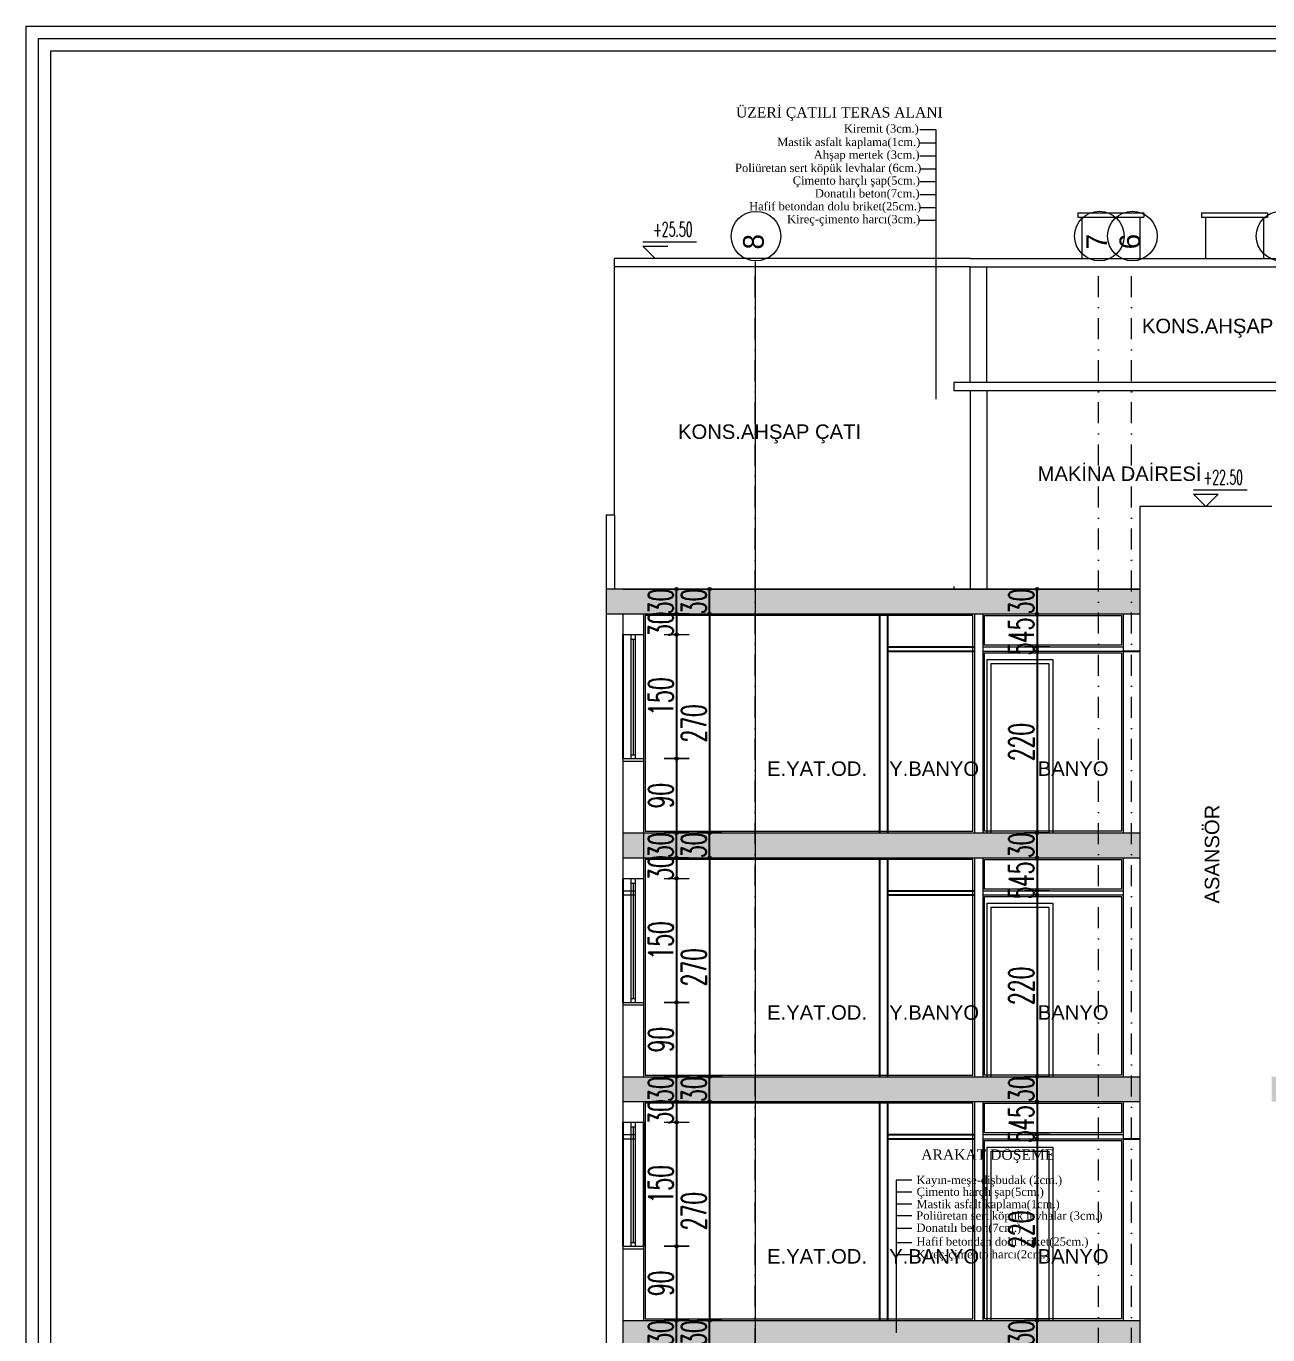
# Model space of a CAD drawing. Header units: millimetres. Extents: x -16104 to 67872, y -88009 to 12107.
# Drawn here: x 42725 to 44227, y 10524 to 12107 of the extents above; entities that cross this region are included whole.
import ezdxf

# ---------------------------------------------------------------- set-up
doc = ezdxf.new("R2010")
doc.units = ezdxf.units.MM
doc.linetypes.add('DASHDOTX2', pattern=[50.8, 25.4, -12.7, 0, -12.7])
doc.layers.get('0').update_dxf_attribs({"color": 241})
doc.layers.add('c05', color=32, linetype='Continuous', lineweight=13)
doc.layers.add('TARAMA', color=8, linetype='Continuous', lineweight=15)
doc.styles.add('DIM', font='Txttw.shx', dxfattribs={"width": 0.6})
doc.styles.add('OLCU', font='simplex.shx', dxfattribs={"width": 0.6, "height": 1400})
doc.styles.add('ÖLÇÜ', font='times.ttf', dxfattribs={"height": 15})
doc.dimstyles.new('50', dxfattribs={"dimscale": 0, "dimtxt": 30, "dimasz": 1, "dimexe": 0, "dimexo": 2, "dimgap": 4, "dimtad": 1, "dimdec": 0, "dimzin": 0, "dimdsep": 46, "dimtxsty": 'DIM', "dimblk1": 'DOT', "dimblk2": 'DOT', "dimsah": 1, "dimcen": 1.5, "dimdle": 3, "dimse1": 1, "dimse2": 1, "dimclrd": 256, "dimclre": 9, "dimclrt": 256, "dimadec": 0, "dimazin": 0, "dimtfac": 0.24, "dimtdec": 0, "dimtix": 1, "dimtmove": 2, "dimatfit": 3, "dimldrblk": 'DOT', "dimfxl": 0, "dimtolj": 1, "dimtzin": 15, "dimarcsym": 0})
pattern_1 = [(45, (0, 0), (-4.4901281, 4.4901281), []), (45, (4.49, 0), (-4.4901281, 4.4901281), [7.9375, -1.5875, 0, -1.5875])]

# ---------------------------------------------------------------- blocks, each defined once
blk = doc.blocks.new('DOT')
for p, q in [((-2, 0), (0, 0)), ((0, 15), (0, -15)), ((2, 0), (0, 0))]:
    blk.add_line(p, q)
blk.add_circle((0, 0), 2)
blk = doc.blocks.new('*D310')
at = {"layer": 'Defpoints', "color": 0, "transparency": 16777216}
for p in [(43511.4, 11426.1), (43511.4, 11426.1), (43511.4, 11396.1)]:
    blk.add_point(p, dxfattribs=at)
at = {"layer": 'TARAMA', "lineweight": -2, "transparency": 16777216}
for p, q in [((43511.4, 11427.1), (43511.4, 11428.1)), ((43511.4, 11396.1), (43511.4, 11426.1)), ((43511.4, 11395.1), (43511.4, 11394.1))]:
    blk.add_line(p, q, dxfattribs=at)
for p, rotation in [((43511.4, 11426.1), 270), ((43511.4, 11396.1), 90)]:
    blk.add_blockref('DOT', p, dxfattribs=dict(at, rotation=rotation))
at = {"layer": 'TARAMA', "transparency": 16777216, "insert": (43492.4, 11411.1), "char_height": 30, "attachment_point": 5, "rotation": 90, "style": 'DIM'}
blk.add_mtext('\\A1;30', dxfattribs=at)
blk = doc.blocks.new('*D311')
at = {"layer": 'Defpoints', "color": 0, "transparency": 16777216}
for p in [(43471.4, 11371.1), (43471.4, 11221.1), (43511.6, 11221.1)]:
    blk.add_point(p, dxfattribs=at)
at = {"layer": 'TARAMA', "lineweight": -2, "transparency": 16777216}
blk.add_line((43511.6, 11370.1), (43511.6, 11222.1), dxfattribs=at)
for p, rotation in [((43511.6, 11371.1), 90), ((43511.6, 11221.1), 270)]:
    blk.add_blockref('DOT', p, dxfattribs=dict(at, rotation=rotation))
at = {"layer": 'TARAMA', "transparency": 16777216, "insert": (43492.6, 11296.1), "char_height": 30, "attachment_point": 5, "rotation": 90, "style": 'DIM'}
blk.add_mtext('\\A1;150', dxfattribs=at)
blk = doc.blocks.new('*D312')
at = {"layer": 'Defpoints', "color": 0, "transparency": 16777216}
for p in [(43511.4, 11396.1), (43511.4, 11371.1), (43511.6, 11371.1)]:
    blk.add_point(p, dxfattribs=at)
at = {"layer": 'TARAMA', "lineweight": -2, "transparency": 16777216}
for p, q in [((43511.4, 11397.1), (43511.4, 11398.1)), ((43511.4, 11396.1), (43511.4, 11371.1)), ((43511.4, 11370.1), (43511.4, 11369.1))]:
    blk.add_line(p, q, dxfattribs=at)
for p, rotation in [((43511.4, 11396.1), 270), ((43511.4, 11371.1), 90)]:
    blk.add_blockref('DOT', p, dxfattribs=dict(at, rotation=rotation))
at = {"layer": 'TARAMA', "transparency": 16777216, "insert": (43492.4, 11383.6), "char_height": 30, "attachment_point": 5, "rotation": 90, "style": 'DIM'}
blk.add_mtext('\\A1;30', dxfattribs=at)
blk = doc.blocks.new('*D313')
at = {"layer": 'Defpoints', "color": 0, "transparency": 16777216}
for p in [(43511.6, 11221.1), (43511.6, 11131.1), (43511.6, 11131.1)]:
    blk.add_point(p, dxfattribs=at)
at = {"layer": 'TARAMA', "lineweight": -2, "transparency": 16777216}
blk.add_line((43511.6, 11220.1), (43511.6, 11132.1), dxfattribs=at)
for p, rotation in [((43511.6, 11221.1), 90), ((43511.6, 11131.1), 270)]:
    blk.add_blockref('DOT', p, dxfattribs=dict(at, rotation=rotation))
at = {"layer": 'TARAMA', "transparency": 16777216, "insert": (43492.6, 11176.1), "char_height": 30, "attachment_point": 5, "rotation": 90, "style": 'DIM'}
blk.add_mtext('\\A1;90', dxfattribs=at)
blk = doc.blocks.new('*D882')
at = {"layer": 'Defpoints', "color": 0, "transparency": 16777216}
for p in [(43881.8, 11426.1), (43947.5, 11426.1), (43881.8, 11396.1)]:
    blk.add_point(p, dxfattribs=at)
at = {"layer": 'TARAMA', "lineweight": -2, "transparency": 16777216}
for p, q in [((43947.5, 11427.1), (43947.5, 11428.1)), ((43947.5, 11396.1), (43947.5, 11426.1)), ((43947.5, 11395.1), (43947.5, 11394.1))]:
    blk.add_line(p, q, dxfattribs=at)
for p, rotation in [((43947.5, 11426.1), 270), ((43947.5, 11396.1), 90)]:
    blk.add_blockref('DOT', p, dxfattribs=dict(at, rotation=rotation))
at = {"layer": 'TARAMA', "transparency": 16777216, "insert": (43928.5, 11411.1), "char_height": 30, "attachment_point": 5, "rotation": 90, "style": 'DIM'}
blk.add_mtext('\\A1;30', dxfattribs=at)
blk = doc.blocks.new('*D314')
at = {"layer": 'Defpoints', "color": 0, "transparency": 16777216}
for p in [(43947.5, 11396.1), (43947.5, 11356.1), (43947.5, 11356.1)]:
    blk.add_point(p, dxfattribs=at)
at = {"layer": 'TARAMA', "lineweight": -2, "transparency": 16777216}
blk.add_line((43947.5, 11395.1), (43947.5, 11357.1), dxfattribs=at)
for p, rotation in [((43947.5, 11396.1), 90), ((43947.5, 11356.1), 270)]:
    blk.add_blockref('DOT', p, dxfattribs=dict(at, rotation=rotation))
at = {"layer": 'TARAMA', "transparency": 16777216, "insert": (43928.5, 11376.1), "char_height": 30, "attachment_point": 5, "rotation": 90, "style": 'DIM'}
blk.add_mtext('\\A1;45', dxfattribs=at)
blk = doc.blocks.new('*D315')
at = {"layer": 'Defpoints', "color": 0, "transparency": 16777216}
for p in [(43947.5, 11356.1), (43947.5, 11351.1), (43947.5, 11351.1)]:
    blk.add_point(p, dxfattribs=at)
at = {"layer": 'TARAMA', "lineweight": -2, "transparency": 16777216}
for p, q in [((43947.5, 11357.1), (43947.5, 11358.1)), ((43947.5, 11356.1), (43947.5, 11351.1)), ((43947.5, 11350.1), (43947.5, 11349.1))]:
    blk.add_line(p, q, dxfattribs=at)
for p, rotation in [((43947.5, 11356.1), 270), ((43947.5, 11351.1), 90)]:
    blk.add_blockref('DOT', p, dxfattribs=dict(at, rotation=rotation))
at = {"layer": 'TARAMA', "transparency": 16777216, "insert": (43928.5, 11353.6), "char_height": 30, "attachment_point": 5, "rotation": 90, "style": 'DIM'}
blk.add_mtext('\\A1;5', dxfattribs=at)
blk = doc.blocks.new('*D316')
at = {"layer": 'Defpoints', "color": 0, "transparency": 16777216}
for p in [(43947.5, 11351.1), (43947.5, 11131.1), (43947.5, 11131.1)]:
    blk.add_point(p, dxfattribs=at)
at = {"layer": 'TARAMA', "lineweight": -2, "transparency": 16777216}
blk.add_line((43947.5, 11350.1), (43947.5, 11132.1), dxfattribs=at)
for p, rotation in [((43947.5, 11351.1), 90), ((43947.5, 11131.1), 270)]:
    blk.add_blockref('DOT', p, dxfattribs=dict(at, rotation=rotation))
at = {"layer": 'TARAMA', "transparency": 16777216, "insert": (43928.5, 11241.1), "char_height": 30, "attachment_point": 5, "rotation": 90, "style": 'DIM'}
blk.add_mtext('\\A1;220', dxfattribs=at)
blk = doc.blocks.new('*D318')
at = {"layer": 'Defpoints', "color": 0, "transparency": 16777216}
for p in [(43511.4, 11131.1), (43511.4, 11131.1), (43511.4, 11101.1)]:
    blk.add_point(p, dxfattribs=at)
at = {"layer": 'TARAMA', "lineweight": -2, "transparency": 16777216}
for p, q in [((43511.4, 11132.1), (43511.4, 11133.1)), ((43511.4, 11101.1), (43511.4, 11131.1)), ((43511.4, 11100.1), (43511.4, 11099.1))]:
    blk.add_line(p, q, dxfattribs=at)
for p, rotation in [((43511.4, 11131.1), 270), ((43511.4, 11101.1), 90)]:
    blk.add_blockref('DOT', p, dxfattribs=dict(at, rotation=rotation))
at = {"layer": 'TARAMA', "transparency": 16777216, "insert": (43492.4, 11116.1), "char_height": 30, "attachment_point": 5, "rotation": 90, "style": 'DIM'}
blk.add_mtext('\\A1;30', dxfattribs=at)
blk = doc.blocks.new('*D319')
at = {"layer": 'Defpoints', "color": 0, "transparency": 16777216}
for p in [(43471.4, 11076.1), (43471.4, 10926.1), (43511.6, 10926.1)]:
    blk.add_point(p, dxfattribs=at)
at = {"layer": 'TARAMA', "lineweight": -2, "transparency": 16777216}
blk.add_line((43511.6, 11075.1), (43511.6, 10927.1), dxfattribs=at)
for p, rotation in [((43511.6, 11076.1), 90), ((43511.6, 10926.1), 270)]:
    blk.add_blockref('DOT', p, dxfattribs=dict(at, rotation=rotation))
at = {"layer": 'TARAMA', "transparency": 16777216, "insert": (43492.6, 11001.1), "char_height": 30, "attachment_point": 5, "rotation": 90, "style": 'DIM'}
blk.add_mtext('\\A1;150', dxfattribs=at)
blk = doc.blocks.new('*D320')
at = {"layer": 'Defpoints', "color": 0, "transparency": 16777216}
for p in [(43511.4, 11101.1), (43511.4, 11076.1), (43511.6, 11076.1)]:
    blk.add_point(p, dxfattribs=at)
at = {"layer": 'TARAMA', "lineweight": -2, "transparency": 16777216}
for p, q in [((43511.4, 11102.1), (43511.4, 11103.1)), ((43511.4, 11101.1), (43511.4, 11076.1)), ((43511.4, 11075.1), (43511.4, 11074.1))]:
    blk.add_line(p, q, dxfattribs=at)
for p, rotation in [((43511.4, 11101.1), 270), ((43511.4, 11076.1), 90)]:
    blk.add_blockref('DOT', p, dxfattribs=dict(at, rotation=rotation))
at = {"layer": 'TARAMA', "transparency": 16777216, "insert": (43492.4, 11088.6), "char_height": 30, "attachment_point": 5, "rotation": 90, "style": 'DIM'}
blk.add_mtext('\\A1;30', dxfattribs=at)
blk = doc.blocks.new('*D321')
at = {"layer": 'Defpoints', "color": 0, "transparency": 16777216}
for p in [(43511.6, 10926.1), (43511.6, 10836.1), (43511.6, 10836.1)]:
    blk.add_point(p, dxfattribs=at)
at = {"layer": 'TARAMA', "lineweight": -2, "transparency": 16777216}
blk.add_line((43511.6, 10925.1), (43511.6, 10837.1), dxfattribs=at)
for p, rotation in [((43511.6, 10926.1), 90), ((43511.6, 10836.1), 270)]:
    blk.add_blockref('DOT', p, dxfattribs=dict(at, rotation=rotation))
at = {"layer": 'TARAMA', "transparency": 16777216, "insert": (43492.6, 10881.1), "char_height": 30, "attachment_point": 5, "rotation": 90, "style": 'DIM'}
blk.add_mtext('\\A1;90', dxfattribs=at)
blk = doc.blocks.new('*D322')
at = {"layer": 'Defpoints', "color": 0, "transparency": 16777216}
for p in [(43881.8, 11131.1), (43947.5, 11131.1), (43881.8, 11101.1)]:
    blk.add_point(p, dxfattribs=at)
at = {"layer": 'TARAMA', "lineweight": -2, "transparency": 16777216}
for p, q in [((43947.5, 11132.1), (43947.5, 11133.1)), ((43947.5, 11101.1), (43947.5, 11131.1)), ((43947.5, 11100.1), (43947.5, 11099.1))]:
    blk.add_line(p, q, dxfattribs=at)
for p, rotation in [((43947.5, 11131.1), 270), ((43947.5, 11101.1), 90)]:
    blk.add_blockref('DOT', p, dxfattribs=dict(at, rotation=rotation))
at = {"layer": 'TARAMA', "transparency": 16777216, "insert": (43928.5, 11116.1), "char_height": 30, "attachment_point": 5, "rotation": 90, "style": 'DIM'}
blk.add_mtext('\\A1;30', dxfattribs=at)
blk = doc.blocks.new('*D323')
at = {"layer": 'Defpoints', "color": 0, "transparency": 16777216}
for p in [(43947.5, 11101.1), (43947.5, 11061.1), (43947.5, 11061.1)]:
    blk.add_point(p, dxfattribs=at)
at = {"layer": 'TARAMA', "lineweight": -2, "transparency": 16777216}
blk.add_line((43947.5, 11100.1), (43947.5, 11062.1), dxfattribs=at)
for p, rotation in [((43947.5, 11101.1), 90), ((43947.5, 11061.1), 270)]:
    blk.add_blockref('DOT', p, dxfattribs=dict(at, rotation=rotation))
at = {"layer": 'TARAMA', "transparency": 16777216, "insert": (43928.5, 11081.1), "char_height": 30, "attachment_point": 5, "rotation": 90, "style": 'DIM'}
blk.add_mtext('\\A1;45', dxfattribs=at)
blk = doc.blocks.new('*D324')
at = {"layer": 'Defpoints', "color": 0, "transparency": 16777216}
for p in [(43947.5, 11061.1), (43947.5, 11056.1), (43947.5, 11056.1)]:
    blk.add_point(p, dxfattribs=at)
at = {"layer": 'TARAMA', "lineweight": -2, "transparency": 16777216}
for p, q in [((43947.5, 11062.1), (43947.5, 11063.1)), ((43947.5, 11061.1), (43947.5, 11056.1)), ((43947.5, 11055.1), (43947.5, 11054.1))]:
    blk.add_line(p, q, dxfattribs=at)
for p, rotation in [((43947.5, 11061.1), 270), ((43947.5, 11056.1), 90)]:
    blk.add_blockref('DOT', p, dxfattribs=dict(at, rotation=rotation))
at = {"layer": 'TARAMA', "transparency": 16777216, "insert": (43928.5, 11058.6), "char_height": 30, "attachment_point": 5, "rotation": 90, "style": 'DIM'}
blk.add_mtext('\\A1;5', dxfattribs=at)
blk = doc.blocks.new('*D325')
at = {"layer": 'Defpoints', "color": 0, "transparency": 16777216}
for p in [(43947.5, 11056.1), (43947.5, 10836.1), (43947.5, 10836.1)]:
    blk.add_point(p, dxfattribs=at)
at = {"layer": 'TARAMA', "lineweight": -2, "transparency": 16777216}
blk.add_line((43947.5, 11055.1), (43947.5, 10837.1), dxfattribs=at)
for p, rotation in [((43947.5, 11056.1), 90), ((43947.5, 10836.1), 270)]:
    blk.add_blockref('DOT', p, dxfattribs=dict(at, rotation=rotation))
at = {"layer": 'TARAMA', "transparency": 16777216, "insert": (43928.5, 10946.1), "char_height": 30, "attachment_point": 5, "rotation": 90, "style": 'DIM'}
blk.add_mtext('\\A1;220', dxfattribs=at)
blk = doc.blocks.new('*D332')
at = {"layer": 'Defpoints', "color": 0, "transparency": 16777216}
for p in [(43511.4, 10836.1), (43511.4, 10836.1), (43511.4, 10806.1)]:
    blk.add_point(p, dxfattribs=at)
at = {"layer": 'TARAMA', "lineweight": -2, "transparency": 16777216}
for p, q in [((43511.4, 10837.1), (43511.4, 10838.1)), ((43511.4, 10806.1), (43511.4, 10836.1)), ((43511.4, 10805.1), (43511.4, 10804.1))]:
    blk.add_line(p, q, dxfattribs=at)
for p, rotation in [((43511.4, 10836.1), 270), ((43511.4, 10806.1), 90)]:
    blk.add_blockref('DOT', p, dxfattribs=dict(at, rotation=rotation))
at = {"layer": 'TARAMA', "transparency": 16777216, "insert": (43492.4, 10821.1), "char_height": 30, "attachment_point": 5, "rotation": 90, "style": 'DIM'}
blk.add_mtext('\\A1;30', dxfattribs=at)
blk = doc.blocks.new('*D333')
at = {"layer": 'Defpoints', "color": 0, "transparency": 16777216}
for p in [(43471.4, 10781.1), (43471.4, 10631.1), (43511.6, 10631.1)]:
    blk.add_point(p, dxfattribs=at)
at = {"layer": 'TARAMA', "lineweight": -2, "transparency": 16777216}
blk.add_line((43511.6, 10780.1), (43511.6, 10632.1), dxfattribs=at)
for p, rotation in [((43511.6, 10781.1), 90), ((43511.6, 10631.1), 270)]:
    blk.add_blockref('DOT', p, dxfattribs=dict(at, rotation=rotation))
at = {"layer": 'TARAMA', "transparency": 16777216, "insert": (43492.6, 10706.1), "char_height": 30, "attachment_point": 5, "rotation": 90, "style": 'DIM'}
blk.add_mtext('\\A1;150', dxfattribs=at)
blk = doc.blocks.new('*D334')
at = {"layer": 'Defpoints', "color": 0, "transparency": 16777216}
for p in [(43511.4, 10806.1), (43511.4, 10781.1), (43511.6, 10781.1)]:
    blk.add_point(p, dxfattribs=at)
at = {"layer": 'TARAMA', "lineweight": -2, "transparency": 16777216}
for p, q in [((43511.4, 10807.1), (43511.4, 10808.1)), ((43511.4, 10806.1), (43511.4, 10781.1)), ((43511.4, 10780.1), (43511.4, 10779.1))]:
    blk.add_line(p, q, dxfattribs=at)
for p, rotation in [((43511.4, 10806.1), 270), ((43511.4, 10781.1), 90)]:
    blk.add_blockref('DOT', p, dxfattribs=dict(at, rotation=rotation))
at = {"layer": 'TARAMA', "transparency": 16777216, "insert": (43492.4, 10793.6), "char_height": 30, "attachment_point": 5, "rotation": 90, "style": 'DIM'}
blk.add_mtext('\\A1;30', dxfattribs=at)
blk = doc.blocks.new('*D335')
at = {"layer": 'Defpoints', "color": 0, "transparency": 16777216}
for p in [(43511.6, 10631.1), (43511.6, 10541.1), (43511.6, 10541.1)]:
    blk.add_point(p, dxfattribs=at)
at = {"layer": 'TARAMA', "lineweight": -2, "transparency": 16777216}
blk.add_line((43511.6, 10630.1), (43511.6, 10542.1), dxfattribs=at)
for p, rotation in [((43511.6, 10631.1), 90), ((43511.6, 10541.1), 270)]:
    blk.add_blockref('DOT', p, dxfattribs=dict(at, rotation=rotation))
at = {"layer": 'TARAMA', "transparency": 16777216, "insert": (43492.6, 10586.1), "char_height": 30, "attachment_point": 5, "rotation": 90, "style": 'DIM'}
blk.add_mtext('\\A1;90', dxfattribs=at)
blk = doc.blocks.new('*D336')
at = {"layer": 'Defpoints', "color": 0, "transparency": 16777216}
for p in [(43881.8, 10836.1), (43947.5, 10836.1), (43881.8, 10806.1)]:
    blk.add_point(p, dxfattribs=at)
at = {"layer": 'TARAMA', "lineweight": -2, "transparency": 16777216}
for p, q in [((43947.5, 10837.1), (43947.5, 10838.1)), ((43947.5, 10806.1), (43947.5, 10836.1)), ((43947.5, 10805.1), (43947.5, 10804.1))]:
    blk.add_line(p, q, dxfattribs=at)
for p, rotation in [((43947.5, 10836.1), 270), ((43947.5, 10806.1), 90)]:
    blk.add_blockref('DOT', p, dxfattribs=dict(at, rotation=rotation))
at = {"layer": 'TARAMA', "transparency": 16777216, "insert": (43928.5, 10821.1), "char_height": 30, "attachment_point": 5, "rotation": 90, "style": 'DIM'}
blk.add_mtext('\\A1;30', dxfattribs=at)
blk = doc.blocks.new('*D337')
at = {"layer": 'Defpoints', "color": 0, "transparency": 16777216}
for p in [(43947.5, 10806.1), (43947.5, 10766.1), (43947.5, 10766.1)]:
    blk.add_point(p, dxfattribs=at)
at = {"layer": 'TARAMA', "lineweight": -2, "transparency": 16777216}
blk.add_line((43947.5, 10805.1), (43947.5, 10767.1), dxfattribs=at)
for p, rotation in [((43947.5, 10806.1), 90), ((43947.5, 10766.1), 270)]:
    blk.add_blockref('DOT', p, dxfattribs=dict(at, rotation=rotation))
at = {"layer": 'TARAMA', "transparency": 16777216, "insert": (43928.5, 10786.1), "char_height": 30, "attachment_point": 5, "rotation": 90, "style": 'DIM'}
blk.add_mtext('\\A1;45', dxfattribs=at)
blk = doc.blocks.new('*D338')
at = {"layer": 'Defpoints', "color": 0, "transparency": 16777216}
for p in [(43947.5, 10766.1), (43947.5, 10761.1), (43947.5, 10761.1)]:
    blk.add_point(p, dxfattribs=at)
at = {"layer": 'TARAMA', "lineweight": -2, "transparency": 16777216}
for p, q in [((43947.5, 10767.1), (43947.5, 10768.1)), ((43947.5, 10766.1), (43947.5, 10761.1)), ((43947.5, 10760.1), (43947.5, 10759.1))]:
    blk.add_line(p, q, dxfattribs=at)
for p, rotation in [((43947.5, 10766.1), 270), ((43947.5, 10761.1), 90)]:
    blk.add_blockref('DOT', p, dxfattribs=dict(at, rotation=rotation))
at = {"layer": 'TARAMA', "transparency": 16777216, "insert": (43928.5, 10763.6), "char_height": 30, "attachment_point": 5, "rotation": 90, "style": 'DIM'}
blk.add_mtext('\\A1;5', dxfattribs=at)
blk = doc.blocks.new('*D339')
at = {"layer": 'Defpoints', "color": 0, "transparency": 16777216}
for p in [(43947.5, 10761.1), (43947.5, 10541.1), (43947.5, 10541.1)]:
    blk.add_point(p, dxfattribs=at)
at = {"layer": 'TARAMA', "lineweight": -2, "transparency": 16777216}
blk.add_line((43947.5, 10760.1), (43947.5, 10542.1), dxfattribs=at)
for p, rotation in [((43947.5, 10761.1), 90), ((43947.5, 10541.1), 270)]:
    blk.add_blockref('DOT', p, dxfattribs=dict(at, rotation=rotation))
at = {"layer": 'TARAMA', "transparency": 16777216, "insert": (43928.5, 10651.1), "char_height": 30, "attachment_point": 5, "rotation": 90, "style": 'DIM'}
blk.add_mtext('\\A1;220', dxfattribs=at)
blk = doc.blocks.new('*D346')
at = {"layer": 'Defpoints', "color": 0, "transparency": 16777216}
for p in [(43511.4, 10541.1), (43511.4, 10541.1), (43511.4, 10511.1)]:
    blk.add_point(p, dxfattribs=at)
at = {"layer": 'TARAMA', "lineweight": -2, "transparency": 16777216}
for p, q in [((43511.4, 10542.1), (43511.4, 10543.1)), ((43511.4, 10511.1), (43511.4, 10541.1)), ((43511.4, 10510.1), (43511.4, 10509.1))]:
    blk.add_line(p, q, dxfattribs=at)
for p, rotation in [((43511.4, 10541.1), 270), ((43511.4, 10511.1), 90)]:
    blk.add_blockref('DOT', p, dxfattribs=dict(at, rotation=rotation))
at = {"layer": 'TARAMA', "transparency": 16777216, "insert": (43492.4, 10526.1), "char_height": 30, "attachment_point": 5, "rotation": 90, "style": 'DIM'}
blk.add_mtext('\\A1;30', dxfattribs=at)
blk = doc.blocks.new('*D350')
at = {"layer": 'Defpoints', "color": 0, "transparency": 16777216}
for p in [(43881.8, 10541.1), (43947.5, 10541.1), (43881.8, 10511.1)]:
    blk.add_point(p, dxfattribs=at)
at = {"layer": 'TARAMA', "lineweight": -2, "transparency": 16777216}
for p, q in [((43947.5, 10542.1), (43947.5, 10543.1)), ((43947.5, 10511.1), (43947.5, 10541.1)), ((43947.5, 10510.1), (43947.5, 10509.1))]:
    blk.add_line(p, q, dxfattribs=at)
for p, rotation in [((43947.5, 10541.1), 270), ((43947.5, 10511.1), 90)]:
    blk.add_blockref('DOT', p, dxfattribs=dict(at, rotation=rotation))
at = {"layer": 'TARAMA', "transparency": 16777216, "insert": (43928.5, 10526.1), "char_height": 30, "attachment_point": 5, "rotation": 90, "style": 'DIM'}
blk.add_mtext('\\A1;30', dxfattribs=at)
blk = doc.blocks.new('*D908')
at = {"layer": 'Defpoints', "color": 0, "transparency": 16777216}
for p in [(43551.4, 11396.1), (43551.4, 11131.1), (43551.4, 11131.1)]:
    blk.add_point(p, dxfattribs=at)
at = {"layer": 'TARAMA', "lineweight": -2, "transparency": 16777216}
blk.add_line((43551.4, 11395.1), (43551.4, 11132.1), dxfattribs=at)
for p, rotation in [((43551.4, 11396.1), 90), ((43551.4, 11131.1), 270)]:
    blk.add_blockref('DOT', p, dxfattribs=dict(at, rotation=rotation))
at = {"layer": 'TARAMA', "transparency": 16777216, "insert": (43532.4, 11263.6), "char_height": 30, "attachment_point": 5, "rotation": 90, "style": 'DIM'}
blk.add_mtext('\\A1;270', dxfattribs=at)
blk = doc.blocks.new('*D402')
at = {"layer": 'Defpoints', "color": 0, "transparency": 16777216}
for p in [(43551.4, 11426.1), (43551.4, 11426.1), (43551.4, 11396.1)]:
    blk.add_point(p, dxfattribs=at)
at = {"layer": 'TARAMA', "lineweight": -2, "transparency": 16777216}
for p, q in [((43551.4, 11427.1), (43551.4, 11428.1)), ((43551.4, 11396.1), (43551.4, 11426.1)), ((43551.4, 11395.1), (43551.4, 11394.1))]:
    blk.add_line(p, q, dxfattribs=at)
for p, rotation in [((43551.4, 11426.1), 270), ((43551.4, 11396.1), 90)]:
    blk.add_blockref('DOT', p, dxfattribs=dict(at, rotation=rotation))
at = {"layer": 'TARAMA', "transparency": 16777216, "insert": (43532.4, 11411.1), "char_height": 30, "attachment_point": 5, "rotation": 90, "style": 'DIM'}
blk.add_mtext('\\A1;30', dxfattribs=at)
blk = doc.blocks.new('*D403')
at = {"layer": 'Defpoints', "color": 0, "transparency": 16777216}
for p in [(43551.4, 11101.1), (43551.4, 10836.1), (43551.4, 10836.1)]:
    blk.add_point(p, dxfattribs=at)
at = {"layer": 'TARAMA', "lineweight": -2, "transparency": 16777216}
blk.add_line((43551.4, 11100.1), (43551.4, 10837.1), dxfattribs=at)
for p, rotation in [((43551.4, 11101.1), 90), ((43551.4, 10836.1), 270)]:
    blk.add_blockref('DOT', p, dxfattribs=dict(at, rotation=rotation))
at = {"layer": 'TARAMA', "transparency": 16777216, "insert": (43532.4, 10968.6), "char_height": 30, "attachment_point": 5, "rotation": 90, "style": 'DIM'}
blk.add_mtext('\\A1;270', dxfattribs=at)
blk = doc.blocks.new('*D405')
at = {"layer": 'Defpoints', "color": 0, "transparency": 16777216}
for p in [(43551.4, 11131.1), (43551.4, 11131.1), (43551.4, 11101.1)]:
    blk.add_point(p, dxfattribs=at)
at = {"layer": 'TARAMA', "lineweight": -2, "transparency": 16777216}
for p, q in [((43551.4, 11132.1), (43551.4, 11133.1)), ((43551.4, 11101.1), (43551.4, 11131.1)), ((43551.4, 11100.1), (43551.4, 11099.1))]:
    blk.add_line(p, q, dxfattribs=at)
for p, rotation in [((43551.4, 11131.1), 270), ((43551.4, 11101.1), 90)]:
    blk.add_blockref('DOT', p, dxfattribs=dict(at, rotation=rotation))
at = {"layer": 'TARAMA', "transparency": 16777216, "insert": (43532.4, 11116.1), "char_height": 30, "attachment_point": 5, "rotation": 90, "style": 'DIM'}
blk.add_mtext('\\A1;30', dxfattribs=at)
blk = doc.blocks.new('*D406')
at = {"layer": 'Defpoints', "color": 0, "transparency": 16777216}
for p in [(43551.4, 10806.1), (43551.4, 10541.1), (43551.4, 10541.1)]:
    blk.add_point(p, dxfattribs=at)
at = {"layer": 'TARAMA', "lineweight": -2, "transparency": 16777216}
blk.add_line((43551.4, 10805.1), (43551.4, 10542.1), dxfattribs=at)
for p, rotation in [((43551.4, 10806.1), 90), ((43551.4, 10541.1), 270)]:
    blk.add_blockref('DOT', p, dxfattribs=dict(at, rotation=rotation))
at = {"layer": 'TARAMA', "transparency": 16777216, "insert": (43532.4, 10673.6), "char_height": 30, "attachment_point": 5, "rotation": 90, "style": 'DIM'}
blk.add_mtext('\\A1;270', dxfattribs=at)
blk = doc.blocks.new('*D408')
at = {"layer": 'Defpoints', "color": 0, "transparency": 16777216}
for p in [(43551.4, 10836.1), (43551.4, 10836.1), (43551.4, 10806.1)]:
    blk.add_point(p, dxfattribs=at)
at = {"layer": 'TARAMA', "lineweight": -2, "transparency": 16777216}
for p, q in [((43551.4, 10837.1), (43551.4, 10838.1)), ((43551.4, 10806.1), (43551.4, 10836.1)), ((43551.4, 10805.1), (43551.4, 10804.1))]:
    blk.add_line(p, q, dxfattribs=at)
for p, rotation in [((43551.4, 10836.1), 270), ((43551.4, 10806.1), 90)]:
    blk.add_blockref('DOT', p, dxfattribs=dict(at, rotation=rotation))
at = {"layer": 'TARAMA', "transparency": 16777216, "insert": (43532.4, 10821.1), "char_height": 30, "attachment_point": 5, "rotation": 90, "style": 'DIM'}
blk.add_mtext('\\A1;30', dxfattribs=at)
blk = doc.blocks.new('*D411')
at = {"layer": 'Defpoints', "color": 0, "transparency": 16777216}
for p in [(43551.4, 10541.1), (43551.4, 10541.1), (43551.4, 10511.1)]:
    blk.add_point(p, dxfattribs=at)
at = {"layer": 'TARAMA', "lineweight": -2, "transparency": 16777216}
for p, q in [((43551.4, 10542.1), (43551.4, 10543.1)), ((43551.4, 10511.1), (43551.4, 10541.1)), ((43551.4, 10510.1), (43551.4, 10509.1))]:
    blk.add_line(p, q, dxfattribs=at)
for p, rotation in [((43551.4, 10541.1), 270), ((43551.4, 10511.1), 90)]:
    blk.add_blockref('DOT', p, dxfattribs=dict(at, rotation=rotation))
at = {"layer": 'TARAMA', "transparency": 16777216, "insert": (43532.4, 10526.1), "char_height": 30, "attachment_point": 5, "rotation": 90, "style": 'DIM'}
blk.add_mtext('\\A1;30', dxfattribs=at)

msp = doc.modelspace()

# ---------------------------------------------------------------- hatches: boundary and pattern name
h = msp.add_hatch()
h.set_pattern_fill('ANSI35,_O', color=256)
h.set_pattern_definition(pattern_1)
h.paths.add_polyline_path([(44021.8, 11426.1), (43606.4, 11426.1), (43606.4, 11396.1), (44021.8, 11396.1)])
h.paths.add_polyline_path([(43606.4, 11426.1), (43426.4, 11426.1), (43426.4, 11396.1), (43606.4, 11396.1)])
h.paths.add_polyline_path([(44061.8, 11426.1), (44021.8, 11426.1), (44021.8, 11396.1), (44061.8, 11396.1)])
h.paths.add_polyline_path([(44071.8, 11426.1), (44061.8, 11426.1), (44061.8, 11396.1), (44071.8, 11396.1)])
h.paths.add_polyline_path([(43469.9, 11389), (43469.9, 11433.2), (43514.9, 11433.2), (43514.9, 11389)], flags=9)
h.paths.add_polyline_path([(43469.9, 11361.5), (43469.9, 11405.7), (43514.9, 11405.7), (43514.9, 11361.5)], flags=9)
h.paths.add_polyline_path([(43509.9, 11389), (43509.9, 11433.2), (43554.9, 11433.2), (43554.9, 11389)], flags=9)
h = msp.add_hatch()
h.set_pattern_fill('ANSI35,_O', color=256)
h.set_pattern_definition(pattern_1)
h.paths.add_polyline_path([(44071.8, 11131.1), (44061.8, 11131.1), (44061.8, 11101.1), (44071.8, 11101.1)])
h.paths.add_polyline_path([(44061.8, 11131.1), (44021.8, 11131.1), (44021.8, 11101.1), (44061.8, 11101.1)])
h.paths.add_polyline_path([(44021.8, 11131.1), (43606.4, 11131.1), (43606.4, 11101.1), (44021.8, 11101.1)])
h.paths.add_polyline_path([(43606.4, 11131.1), (43551.4, 11131.1), (43551.4, 11101.1), (43606.4, 11101.1)])
h.paths.add_polyline_path([(43471.4, 11131.1), (43446.4, 11131.1), (43446.4, 11101.1), (43471.4, 11101.1)])
h.paths.add_polyline_path([(43551.4, 11131.1), (43471.4, 11131.1), (43471.4, 11101.1), (43551.4, 11101.1)])
h.paths.add_polyline_path([(43906, 11094), (43906, 11138.2), (43951, 11138.2), (43951, 11094)], flags=9)
h.paths.add_polyline_path([(43469.9, 11094), (43469.9, 11138.2), (43514.9, 11138.2), (43514.9, 11094)], flags=9)
h.paths.add_polyline_path([(43469.9, 11066.5), (43469.9, 11110.7), (43514.9, 11110.7), (43514.9, 11066.5)], flags=9)
h.paths.add_polyline_path([(43509.9, 11094), (43509.9, 11138.2), (43554.9, 11138.2), (43554.9, 11094)], flags=9)
h = msp.add_hatch()
h.set_pattern_fill('ANSI35,_O', color=256)
h.set_pattern_definition(pattern_1)
h.paths.add_polyline_path([(44071.8, 10541.1), (44061.8, 10541.1), (44061.8, 10511.1), (44071.8, 10511.1)])
h.paths.add_polyline_path([(44061.8, 10541.1), (44021.8, 10541.1), (44021.8, 10511.1), (44061.8, 10511.1)])
h.paths.add_polyline_path([(44021.8, 10541.1), (43606.4, 10541.1), (43606.4, 10511.1), (44021.8, 10511.1)])
h.paths.add_polyline_path([(43606.4, 10541.1), (43446.4, 10541.1), (43446.4, 10511.1), (43606.4, 10511.1)])
h.paths.add_polyline_path([(43906, 10504), (43906, 10548.2), (43951, 10548.2), (43951, 10504)], flags=9)
h.paths.add_polyline_path([(43469.9, 10504), (43469.9, 10548.2), (43514.9, 10548.2), (43514.9, 10504)], flags=9)
h.paths.add_polyline_path([(43469.9, 10476.5), (43469.9, 10520.7), (43514.9, 10520.7), (43514.9, 10476.5)], flags=9)
h.paths.add_polyline_path([(43509.9, 10504), (43509.9, 10548.2), (43554.9, 10548.2), (43554.9, 10504)], flags=9)
at = {"layer": 'TARAMA'}
h = msp.add_hatch(dxfattribs=at)
h.set_pattern_fill('JIS_STN_2.5,_O', color=256)
h.set_pattern_definition([(45, (11082.2467, -6953.6177), (-1.76776695, 1.76776695), []), (45, (11084.0117, -6953.6177), (-1.76776695, 1.76776695), [1.2, -0.5])])
h.paths.add_polyline_path([(44071.8, 10806.1), (44071.8, 10836.1), (43446.4, 10836.1), (43446.4, 10806.1)])
h.paths.add_polyline_path([(44231.4, 10836.1), (44231.4, 10806.1), (44251.4, 10806.1), (44251.4, 10836.1)])

# ---------------------------------------------------------------- linework, layer by layer
for p, q in [((43756.8, 11396.1), (43756.8, 11131.1)), ((43766.8, 11396.1), (43766.8, 11131.1)), ((43446.4, 11371.1), (43446.4, 11221.1)), ((43766.8, 11356.1), (43871.8, 11356.1)), ((43766.8, 11351.1), (43871.8, 11351.1)), ((44051.8, 11351.1), (44071.8, 11351.1)), ((43756.8, 11101.1), (43756.8, 10836.1)), ((43766.8, 11101.1), (43766.8, 10836.1)), ((43446.4, 11076.1), (43446.4, 10926.1)), ((43766.8, 11061.1), (43871.8, 11061.1)), ((43766.8, 11056.1), (43871.8, 11056.1)), ((43756.8, 10806.1), (43756.8, 10541.1)), ((43766.8, 10806.1), (43766.8, 10541.1)), ((43446.4, 10781.1), (43446.4, 10631.1)), ((43471.4, 10781.1), (43471.4, 10631.1)), ((43766.8, 10766.1), (43871.8, 10766.1)), ((43766.8, 10761.1), (43871.8, 10761.1)), ((44051.8, 10761.1), (44071.8, 10761.1))]:
    msp.add_line(p, q)
at = {"layer": 'c05'}
for points in [[(46255.1, 8939.6), (46255.1, 8729.3), (42724.8, 8729.3), (42724.8, 12107.1), (46255.1, 12107.1), (46255.1, 10251)], [(46255.1, 8939.6), (46255.1, 8729.3), (42724.8, 8729.3), (42724.8, 12107.1), (46255.1, 12107.1), (46255.1, 10251)], [(46240.1, 8939.6), (46240.1, 8744.3), (42739.8, 8744.3), (42739.8, 12092.1), (46240.1, 12092.1), (46240.1, 10251)], [(46225.1, 8939.6), (46225.1, 8759.3), (42754.8, 8759.3), (42754.8, 12077.1), (46225.1, 12077.1), (46225.1, 10251)]]:
    msp.add_lwpolyline(points, dxfattribs=at)
at = {"layer": 'TARAMA'}
for p, q in [((43805.9, 11982), (43825.1, 11982)), ((43825.1, 11982), (43825.1, 11656)), ((43805.9, 11965.8), (43825.1, 11965.8)), ((43805.9, 11950.3), (43825.1, 11950.3)), ((43805.9, 11934.7), (43825.1, 11934.7)), ((43805.9, 11919.1), (43825.1, 11919.1)), ((43805.9, 11903.5), (43825.1, 11903.5)), ((43805.9, 11887.9), (43825.1, 11887.9)), ((43996.8, 11881.1), (43996.8, 11876.1)), ((43996.8, 11881.1), (44076.8, 11881.1)), ((43996.8, 11876.1), (44076.8, 11876.1)), ((44001.8, 11876.1), (44001.8, 11826.1)), ((44071.8, 11876.1), (44071.8, 11826.1)), ((44076.8, 11881.1), (44076.8, 11876.1)), ((44146.4, 11881.1), (44146.4, 11876.1)), ((44146.4, 11881.1), (44226.4, 11881.1)), ((44146.4, 11876.1), (44226.4, 11876.1)), ((44151.4, 11876.1), (44151.4, 11826.1)), ((44221.4, 11876.1), (44221.4, 11826.1)), ((44226.4, 11881.1), (44226.4, 11876.1)), ((43805.9, 11872.4), (43825.1, 11872.4)), ((43436.4, 11516.1), (43436.4, 11826.1)), ((43606.4, 11822.6), (43606.4, 8981.3)), ((43866.8, 11826.1), (44531.4, 11826.1)), ((43866.8, 11676.1), (43866.8, 11816.1)), ((43866.8, 11816.1), (44531.4, 11816.1)), ((43886.8, 11676.1), (43886.8, 11816.1)), ((44551.4, 11676.1), (43846.8, 11676.1)), ((43846.8, 11676.1), (43846.8, 11666.1)), ((44551.4, 11666.1), (43846.8, 11666.1)), ((43866.8, 11666.1), (43866.8, 11426.1)), ((43886.8, 11666.1), (43886.8, 11426.1)), ((44071.8, 11526.1), (44071.8, 10836.1)), ((44231.4, 11526.1), (44071.8, 11526.1)), ((43426.4, 11516.1), (43436.4, 11516.1)), ((43426.4, 11516.1), (43426.4, 11426.1)), ((43426.4, 11516.1), (43426.4, 11396.1)), ((43436.4, 11516.1), (43436.4, 11426.1)), ((43426.4, 11426.1), (43426.4, 11101.1)), ((43446.4, 11426.1), (44071.8, 11426.1)), ((43846.8, 11429.1), (43846.8, 11426.1)), ((43446.4, 11396.1), (44071.8, 11396.1)), ((43446.4, 11396.1), (43446.4, 11371.1)), ((43471.4, 11396.1), (43471.4, 11371.1)), ((43471.4, 11396.1), (43471.4, 10836.1)), ((43511.4, 11396.1), (43511.4, 11371.1)), ((43551.4, 11396.1), (43551.4, 10836.1)), ((43871.8, 11396.1), (43871.8, 11131.1)), ((43881.8, 11396.1), (43881.8, 11131.1)), ((44051.8, 11396.1), (44051.8, 11131.1)), ((43446.4, 11371.1), (43471.4, 11371.1)), ((43456.4, 11371.1), (43456.4, 11221.1)), ((43461.4, 11371.1), (43461.4, 11221.1)), ((43456.4, 11365.5), (43461.4, 11365.5)), ((43458.9, 11365.5), (43458.9, 11225.7)), ((43881.8, 11356.1), (44051.8, 11356.1)), ((43881.8, 11351.1), (44051.8, 11351.1)), ((43886.8, 11341.1), (43886.8, 11131.1)), ((43886.8, 11341.1), (43966.8, 11341.1)), ((43891.8, 11336.1), (43891.8, 11131.1)), ((43891.8, 11336.1), (43961.8, 11336.1)), ((43961.8, 11336.1), (43961.8, 11131.1)), ((43966.8, 11341.1), (43966.8, 11131.1)), ((43456.4, 11225.7), (43461.4, 11225.7)), ((43446.4, 11221.1), (43471.4, 11221.1)), ((43446.4, 11221.1), (43446.4, 11131.1)), ((43446.4, 11218.1), (43471.4, 11218.1)), ((43471.4, 11221.1), (43471.4, 11131.1)), ((43426.4, 11131.1), (43426.4, 10806.1)), ((43446.4, 11131.1), (44071.8, 11131.1)), ((43446.4, 11131.1), (43446.4, 11076.1)), ((43446.4, 11101.1), (44071.8, 11101.1)), ((43471.4, 11101.1), (43471.4, 11076.1)), ((43871.8, 11101.1), (43871.8, 10836.1)), ((43881.8, 11101.1), (43881.8, 10836.1)), ((44051.8, 11101.1), (44051.8, 10836.1)), ((43446.4, 11076.1), (43471.4, 11076.1)), ((43456.4, 11076.1), (43456.4, 10926.1)), ((43456.4, 11070.5), (43461.4, 11070.5)), ((43458.9, 11070.5), (43458.9, 10930.7)), ((43461.4, 11076.1), (43461.4, 10926.1)), ((43446.4, 11061.1), (43461.4, 11061.1)), ((43446.4, 11056.1), (43461.4, 11056.1)), ((43881.8, 11061.1), (44051.8, 11061.1)), ((43881.8, 11056.1), (44051.8, 11056.1)), ((43886.8, 11046.1), (43886.8, 10836.1)), ((43886.8, 11046.1), (43966.8, 11046.1)), ((43891.8, 11041.1), (43891.8, 10836.1)), ((43891.8, 11041.1), (43961.8, 11041.1)), ((43961.8, 11041.1), (43961.8, 10836.1)), ((43966.8, 11046.1), (43966.8, 10836.1)), ((43446.4, 10926.1), (43471.4, 10926.1)), ((43446.4, 10926.1), (43446.4, 10836.1)), ((43456.4, 10930.7), (43461.4, 10930.7)), ((43471.4, 10926.1), (43471.4, 10836.1)), ((43446.4, 10923.1), (43471.4, 10923.1)), ((43426.4, 10836.1), (43426.4, 10511.1)), ((43446.4, 10836.1), (44071.8, 10836.1)), ((43446.4, 10836.1), (43446.4, 10781.1)), ((44071.8, 10836.1), (44071.8, 10541.1)), ((43446.4, 10806.1), (44071.8, 10806.1)), ((43471.4, 10806.1), (43471.4, 10781.1)), ((43871.8, 10806.1), (43871.8, 10541.1)), ((43881.8, 10806.1), (43881.8, 10541.1)), ((44051.8, 10806.1), (44051.8, 10541.1)), ((43446.4, 10781.1), (43471.4, 10781.1)), ((43446.4, 10766.1), (43461.4, 10766.1)), ((43456.4, 10781.1), (43456.4, 10631.1)), ((43456.4, 10775.5), (43461.4, 10775.5)), ((43458.9, 10775.5), (43458.9, 10635.7)), ((43461.4, 10781.1), (43461.4, 10631.1)), ((43881.8, 10766.1), (44051.8, 10766.1)), ((43446.4, 10761.1), (43461.4, 10761.1)), ((43881.8, 10761.1), (44051.8, 10761.1)), ((43886.8, 10751.1), (43886.8, 10541.1)), ((43886.8, 10751.1), (43966.8, 10751.1)), ((43966.8, 10751.1), (43966.8, 10541.1)), ((43891.8, 10746.1), (43891.8, 10541.1)), ((43891.8, 10746.1), (43961.8, 10746.1)), ((43961.8, 10746.1), (43961.8, 10541.1)), ((43777, 10711), (43777, 10526.5)), ((43796.2, 10711), (43777, 10711)), ((43796.2, 10711), (43777, 10711)), ((43796.2, 10696.6), (43777, 10696.6)), ((43796.2, 10696.6), (43777, 10696.6)), ((43796.2, 10682.1), (43777, 10682.1)), ((43796.2, 10667.7), (43777, 10667.7)), ((43796.2, 10652.4), (43777, 10652.4)), ((43446.4, 10631.1), (43471.4, 10631.1)), ((43446.4, 10631.1), (43446.4, 10541.1)), ((43446.4, 10628.1), (43471.4, 10628.1)), ((43456.4, 10635.7), (43461.4, 10635.7)), ((43471.4, 10631.1), (43471.4, 10541.1)), ((43796.2, 10635.4), (43777, 10635.4)), ((43796.2, 10620.6), (43777, 10620.6)), ((43426.4, 10541.1), (43426.4, 10216.1)), ((43446.4, 10541.1), (44071.8, 10541.1)), ((43446.4, 10541.1), (43446.4, 10486.1)), ((44071.8, 10541.1), (44071.8, 10246.1))]:
    msp.add_line(p, q, dxfattribs=at)
at = {"layer": 'TARAMA', "ltscale": 0.01}
for p, q in [((43470.8, 11846.1), (43535.8, 11846.1)), ((43485.8, 11826.1), (43470.8, 11841.1)), ((43470.8, 11841.1), (43500.8, 11841.1)), ((43485.8, 11826.1), (43436.4, 11826.1)), ((44136.6, 11546.1), (44201.6, 11546.1)), ((44151.6, 11526.1), (44102.3, 11526.1)), ((44151.6, 11526.1), (44136.6, 11541.1)), ((44136.6, 11541.1), (44166.6, 11541.1)), ((44151.6, 11526.1), (44166.6, 11541.1))]:
    msp.add_line(p, q, dxfattribs=at)
at = {"layer": 'TARAMA', "linetype": 'DASHDOTX2'}
for p, q in [((43606.4, 8929), (43606.4, 11822.6)), ((44021.8, 8929), (44021.8, 11822.7)), ((44061.8, 8929), (44061.8, 11822.7))]:
    msp.add_line(p, q, dxfattribs=at)
at = {"layer": 'TARAMA'}
for points in [[(43866.8, 11826.1), (43436.4, 11826.1)], [(43866.8, 11816.1), (43436.4, 11816.1)], [(44071.8, 11426.1), (43426.4, 11426.1), (43426.4, 11396.1), (44071.8, 11396.1)]]:
    msp.add_lwpolyline(points, dxfattribs=at)
for points in [[(43869.8, 11394.1), (43473.4, 11394.1), (43473.4, 11371.1), (43473.4, 11221.1), (43473.4, 11133.1), (43869.8, 11133.1)], [(43883.8, 11394.1), (44049.8, 11394.1), (44049.8, 11358.1), (43883.8, 11358.1)], [(43883.8, 11349.1), (44049.8, 11349.1), (44049.8, 11133.1), (43883.8, 11133.1)], [(43869.8, 11099.1), (43473.4, 11099.1), (43473.4, 11076.1), (43473.4, 10926.1), (43473.4, 10838.1), (43869.8, 10838.1)], [(43883.8, 11099.1), (44049.8, 11099.1), (44049.8, 11063.1), (43883.8, 11063.1)], [(43883.8, 11054.1), (44049.8, 11054.1), (44049.8, 10838.1), (43883.8, 10838.1)], [(43869.8, 10804.1), (43473.4, 10804.1), (43473.4, 10781.1), (43473.4, 10631.1), (43473.4, 10543.1), (43869.8, 10543.1)], [(43883.8, 10804.1), (44049.8, 10804.1), (44049.8, 10768.1), (43883.8, 10768.1)], [(43883.8, 10759.1), (44049.8, 10759.1), (44049.8, 10543.1), (43883.8, 10543.1)]]:
    msp.add_lwpolyline(points, close=True, dxfattribs=at)
at = {"layer": 'TARAMA', "linetype": 'ByBlock'}
for centre in [(43607.6, 11853.1), (44022.9, 11853.2), (44062.9, 11853.2), (44242.6, 11853.2)]:
    msp.add_circle(centre, 30, dxfattribs=at)

# ---------------------------------------------------------------- texts
at = {"layer": 'TARAMA', "style": 'ÖLÇÜ'}
for s, p in [('ÜZERİ ÇATILI TERAS ALANI', (43583.4, 11996.6)), ('ARAKAT DÖŞEME', (43807.5, 10735.7))]:
    msp.add_text(s, height=12.5, dxfattribs=at).set_placement(p)
at = {"layer": 'TARAMA', "ltscale": 0.8, "style": 'ÖLÇÜ'}
for s, p in [('Kiremit (3cm.)', (43713.9, 11978.3)), ('Mastik asfalt kaplama(1cm.)', (43633.2, 11962.1)), ('Ahşap mertek (3cm.)', (43677.5, 11946.7)), ('Poliüretan sert köpük levhalar (6cm.)', (43582.3, 11930.7)), ('Çimento harçlı şap(5cm.)', (43652, 11915.5)), ('Donatılı beton(7cm.)', (43678.8, 11899.9)), ('Hafif betondan dolu briket(25cm.)', (43599.3, 11884.3)), ('Kireç-çimento harcı(3cm.)', (43645.2, 11868.7)), ('Kayın-meşe-dişbudak (2cm.)', (43801.7, 10706.3)), ('Çimento harçlı şap(5cm.)', (43801.9, 10692)), ('Mastik asfalt kaplama(1cm.)', (43801.7, 10677.1)), ('Poliüretan sert köpük levhalar (3cm.)', (43801.5, 10663.2)), ('Donatılı beton(7cm.)', (43801.7, 10648.5)), ('Hafif betondan dolu briket(25cm.)', (43801.7, 10631.8)), ('Kireç-çimento harcı(2cm.)', (43801.8, 10616.4))]:
    msp.add_text(s, height=10, dxfattribs=at).set_placement(p)
at = {"layer": 'TARAMA', "ltscale": 0.01, "style": 'OLCU', "width": 0.55}
for s, p in [('+25.50', (43483, 11852.6)), ('+22.50', (44148.8, 11552.6))]:
    msp.add_text(s, height=17.5, dxfattribs=at).set_placement(p)
at = {"layer": 'TARAMA', "rotation": 90}
for s, insert, char_height, width, attachment_point in [('8', (43592, 11837), 25, 35.659, 1), ('7', (44007.3, 11837.2), 25, 35.659, 1), ('6', (44047.3, 11837.2), 25, 35.659, 1), ('{\\fArial|b0|i0|c162|p34;ASANSÖR}', (44168.2, 11165.2), 17.5, 1076.841, 9)]:
    msp.add_mtext(s, dxfattribs=dict(at, insert=insert, char_height=char_height, width=width, attachment_point=attachment_point))
at = {"layer": 'TARAMA', "char_height": 17.5, "width": 1076.841, "attachment_point": 9}
for s, insert in [('{\\fArial|b0|i0|c162|p34;KONS.AHŞAP ÇATI}', (44295.8, 11730.3)), ('{\\fArial|b0|i0|c162|p34;KONS.AHŞAP ÇATI}', (43734.7, 11602.4)), ('{\\fArial|b0|i0|c162|p34;MAKİNA DAİRESİ}', (44146.5, 11556.7)), ('{\\fArial|b0|i0|c162|p34;E.YAT.OD.}', (43741.9, 11199.9)), ('{\\fArial|b0|i0|c162|p34;Y.BANYO}', (43877.4, 11199.8)), ('{\\fArial|b0|i0|c162|p34;BANYO}', (44034, 11199.9)), ('{\\fArial|b0|i0|c162|p34;E.YAT.OD.}', (43741.9, 10904.9)), ('{\\fArial|b0|i0|c162|p34;Y.BANYO}', (43877.4, 10904.8)), ('{\\fArial|b0|i0|c162|p34;BANYO}', (44034, 10904.9)), ('{\\fArial|b0|i0|c162|p34;E.YAT.OD.}', (43741.9, 10609.9)), ('{\\fArial|b0|i0|c162|p34;Y.BANYO}', (43877.4, 10609.8)), ('{\\fArial|b0|i0|c162|p34;BANYO}', (44034, 10609.9))]:
    msp.add_mtext(s, dxfattribs=dict(at, insert=insert))

# ---------------------------------------------------------------- dimensions: what is measured, and where the dimension line sits
at = {"layer": 'TARAMA'}
for base, p1, p2, picture, middle in [((43511.4, 11426.1), (43511.4, 11396.1), (43511.4, 11426.1), '*D310', (43492.4, 11411.1)), ((43551.4, 11426.1), (43551.4, 11396.1), (43551.4, 11426.1), '*D402', (43532.4, 11411.1)), ((43947.5, 11426.1), (43881.8, 11396.1), (43881.8, 11426.1), '*D882', (43928.5, 11411.1)), ((43511.6, 11221.1), (43471.4, 11371.1), (43471.4, 11221.1), '*D311', (43492.6, 11296.1)), ((43947.5, 11351.1), (43947.5, 11356.1), (43947.5, 11351.1), '*D315', (43928.5, 11353.6)), ((43947.5, 11131.1), (43947.5, 11351.1), (43947.5, 11131.1), '*D316', (43928.5, 11241.1)), ((43511.6, 11131.1), (43511.6, 11221.1), (43511.6, 11131.1), '*D313', (43492.6, 11176.1)), ((43511.4, 11131.1), (43511.4, 11101.1), (43511.4, 11131.1), '*D318', (43492.4, 11116.1)), ((43551.4, 11131.1), (43551.4, 11101.1), (43551.4, 11131.1), '*D405', (43532.4, 11116.1)), ((43947.5, 11131.1), (43881.8, 11101.1), (43881.8, 11131.1), '*D322', (43928.5, 11116.1)), ((43511.6, 10926.1), (43471.4, 11076.1), (43471.4, 10926.1), '*D319', (43492.6, 11001.1)), ((43947.5, 11056.1), (43947.5, 11061.1), (43947.5, 11056.1), '*D324', (43928.5, 11058.6)), ((43947.5, 10836.1), (43947.5, 11056.1), (43947.5, 10836.1), '*D325', (43928.5, 10946.1)), ((43511.6, 10836.1), (43511.6, 10926.1), (43511.6, 10836.1), '*D321', (43492.6, 10881.1)), ((43511.4, 10836.1), (43511.4, 10806.1), (43511.4, 10836.1), '*D332', (43492.4, 10821.1)), ((43551.4, 10836.1), (43551.4, 10806.1), (43551.4, 10836.1), '*D408', (43532.4, 10821.1)), ((43947.5, 10836.1), (43881.8, 10806.1), (43881.8, 10836.1), '*D336', (43928.5, 10821.1)), ((43511.6, 10631.1), (43471.4, 10781.1), (43471.4, 10631.1), '*D333', (43492.6, 10706.1)), ((43947.5, 10761.1), (43947.5, 10766.1), (43947.5, 10761.1), '*D338', (43928.5, 10763.6)), ((43947.5, 10541.1), (43947.5, 10761.1), (43947.5, 10541.1), '*D339', (43928.5, 10651.1)), ((43511.6, 10541.1), (43511.6, 10631.1), (43511.6, 10541.1), '*D335', (43492.6, 10586.1)), ((43511.4, 10541.1), (43511.4, 10511.1), (43511.4, 10541.1), '*D346', (43492.4, 10526.1)), ((43551.4, 10541.1), (43551.4, 10511.1), (43551.4, 10541.1), '*D411', (43532.4, 10526.1)), ((43947.5, 10541.1), (43881.8, 10511.1), (43881.8, 10541.1), '*D350', (43928.5, 10526.1))]:
    dim = msp.add_linear_dim(base=base, p1=p1, p2=p2, angle=90, dimstyle='50', override={"dimscale": 1}, dxfattribs=at)
    dim.commit()
    dim.dimension.update_dxf_attribs({"geometry": picture, "text_midpoint": middle})
for base, p1, p2, text, picture, middle in [((43511.4, 11371.1), (43511.4, 11396.1), (43511.6, 11371.1), '30', '*D312', (43492.4, 11383.6)), ((43551.4, 11131.1), (43551.4, 11396.1), (43551.4, 11131.1), '270', '*D908', (43532.4, 11263.6)), ((43947.5, 11356.1), (43947.5, 11396.1), (43947.5, 11356.1), '45', '*D314', (43928.5, 11376.1)), ((43511.4, 11076.1), (43511.4, 11101.1), (43511.6, 11076.1), '30', '*D320', (43492.4, 11088.6)), ((43551.4, 10836.1), (43551.4, 11101.1), (43551.4, 10836.1), '270', '*D403', (43532.4, 10968.6)), ((43947.5, 11061.1), (43947.5, 11101.1), (43947.5, 11061.1), '45', '*D323', (43928.5, 11081.1)), ((43511.4, 10781.1), (43511.4, 10806.1), (43511.6, 10781.1), '30', '*D334', (43492.4, 10793.6)), ((43551.4, 10541.1), (43551.4, 10806.1), (43551.4, 10541.1), '270', '*D406', (43532.4, 10673.6)), ((43947.5, 10766.1), (43947.5, 10806.1), (43947.5, 10766.1), '45', '*D337', (43928.5, 10786.1))]:
    dim = msp.add_linear_dim(base=base, p1=p1, p2=p2, angle=90, text=text, dimstyle='50', override={"dimscale": 1}, dxfattribs=at)
    dim.commit()
    dim.dimension.update_dxf_attribs({"geometry": picture, "text_midpoint": middle})

doc.saveas('drawing.dxf')
